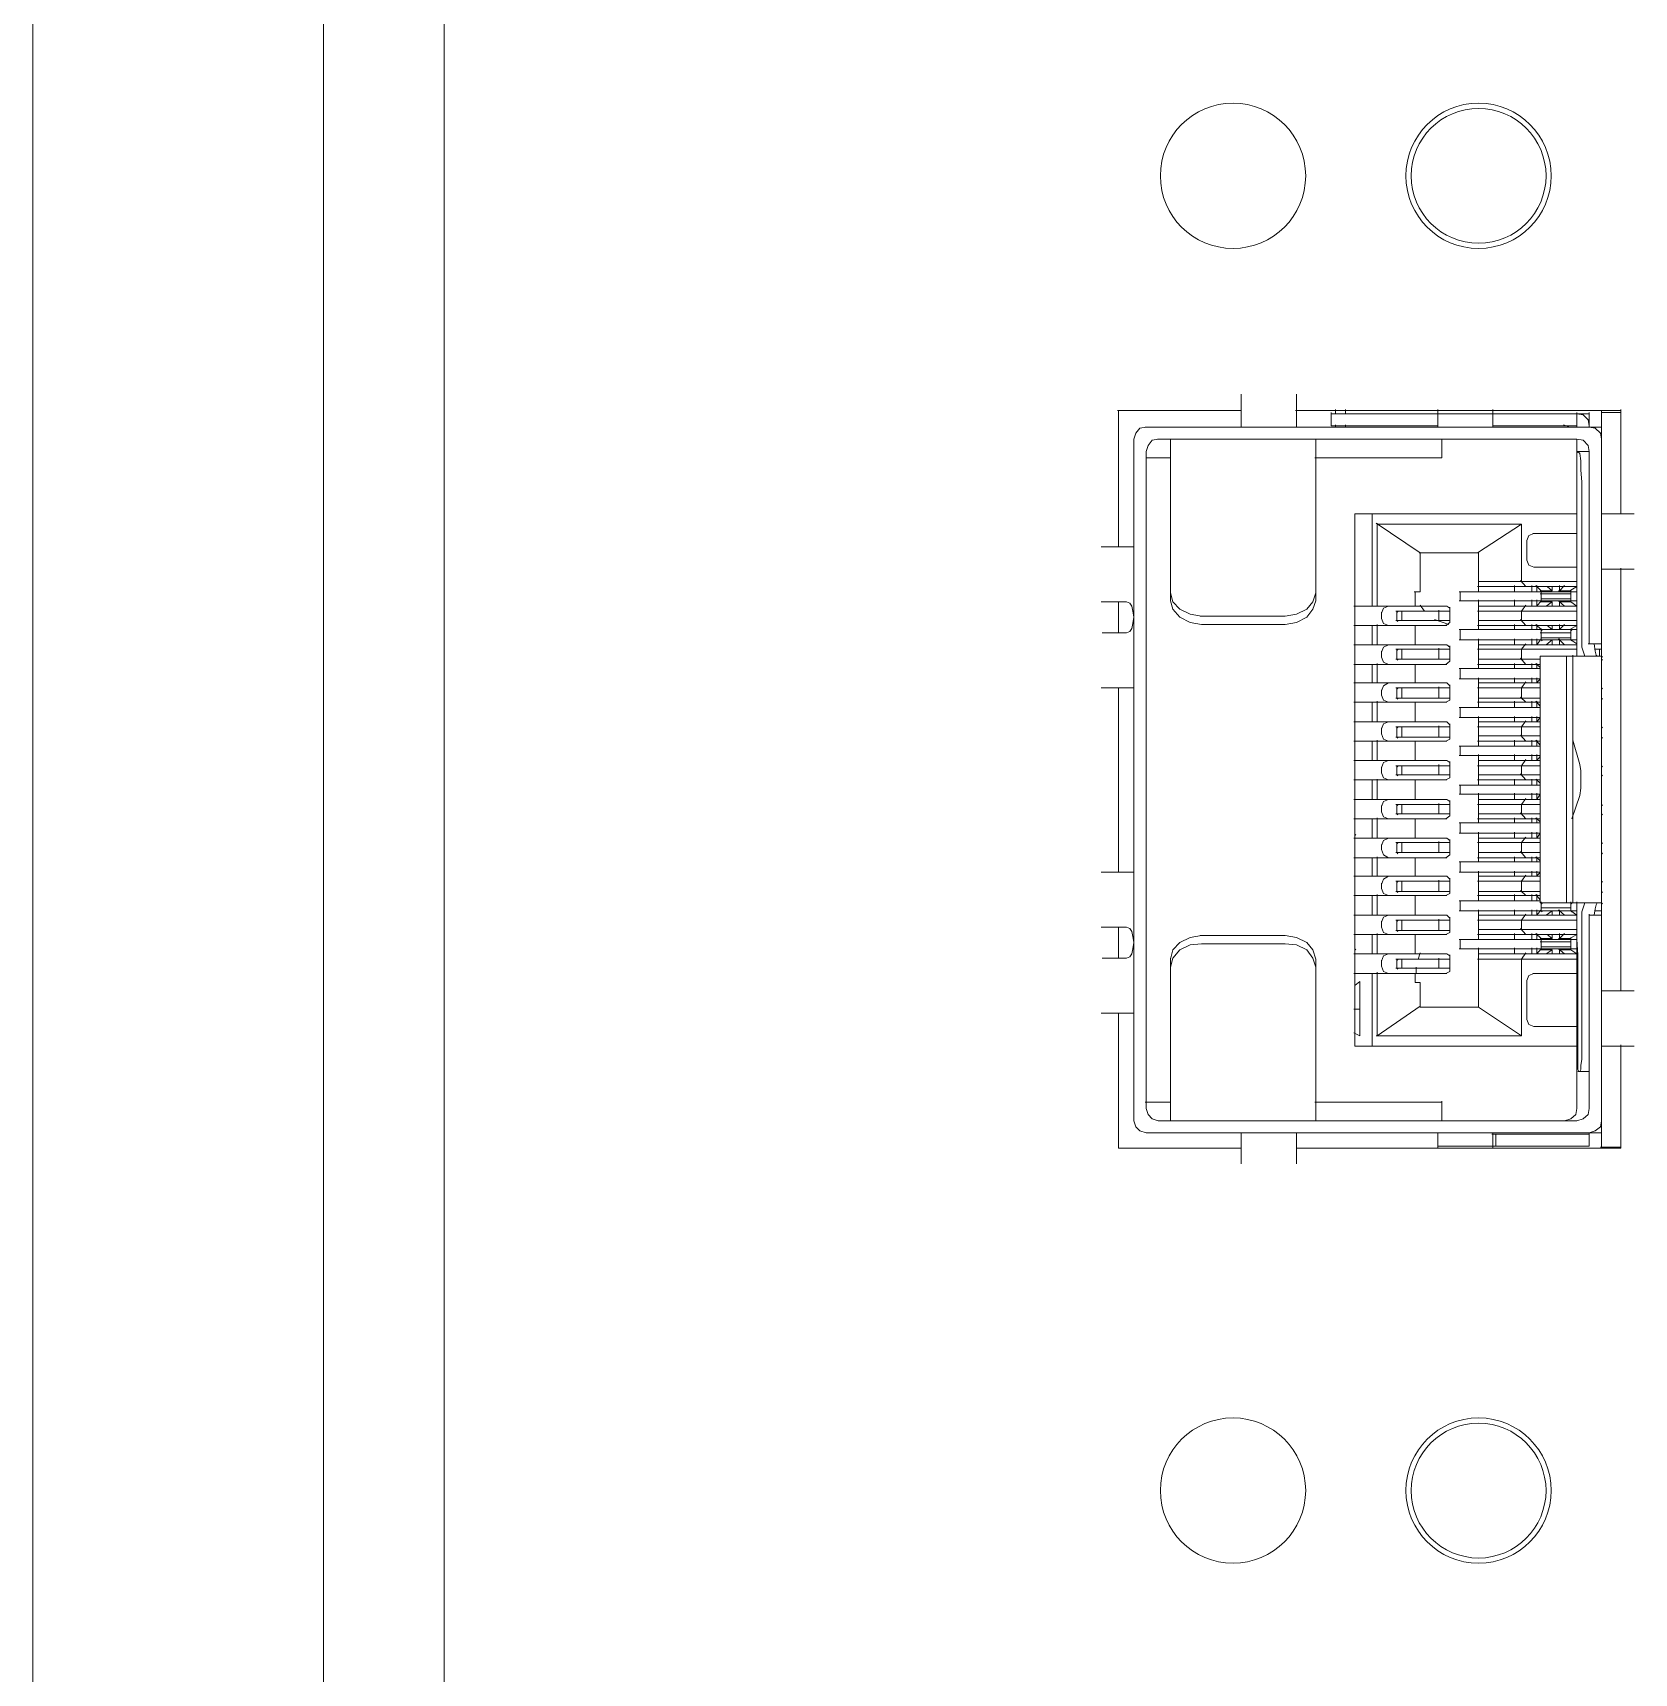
# Model space of a CAD drawing. Header units: millimetres. Extents: x 30557 to 235556, y -116603 to -73383.
# Drawn here: x 91223.1 to 91249.6, y -74268.85 to -74241.7 of the extents above; entities that cross this region are included whole.
import ezdxf

# ---------------------------------------------------------------- set-up
doc = ezdxf.new("R2010")
doc.units = ezdxf.units.MM

# ---------------------------------------------------------------- blocks, each defined once
blk = doc.blocks.new('RS20-0800')
at = {"lineweight": 0}
for points in [[(16011.037, 3262.494), (16011.037, 3392.391)], [(16017.049, 3392.391), (16017.049, 3262.345)], [(16019.546, 3388.412), (16019.546, 3261.775)], [(16036.035, 3318.69), (16036.035, 3319.368)], [(16037.177, 3318.69), (16037.177, 3319.368)], [(16036.035, 3319.029), (16033.474, 3319.029)], [(16033.495, 3319.029), (16033.495, 3316.213)], [(16043.887, 3319.029), (16037.157, 3319.029)], [(16037.898, 3318.712), (16037.898, 3318.987)], [(16037.898, 3318.965), (16040.099, 3318.965)], [(16037.982, 3318.965), (16037.982, 3319.05)], [(16038.194, 3318.965), (16038.194, 3319.05)], [(16038.194, 3319.029), (16038.194, 3318.965)], [(16041.241, 3318.965), (16040.077, 3318.965)], [(16040.099, 3318.965), (16040.099, 3319.05)], [(16040.099, 3318.69), (16040.099, 3318.987)], [(16041.241, 3318.965), (16041.241, 3319.05)], [(16041.241, 3318.69), (16041.241, 3318.987)], [(16041.241, 3318.965), (16042.977, 3318.965)], [(16042.977, 3318.712), (16042.977, 3318.987)], [(16043.232, 3318.712), (16043.21, 3318.839), (16043.105, 3318.944), (16042.977, 3318.965)], [(16042.977, 3318.965), (16043.232, 3318.965)], [(16043.232, 3318.712), (16043.232, 3318.987)], [(16043.486, 3319.029), (16043.486, 3318.987)], [(16043.486, 3318.436), (16043.486, 3319.008)], [(16043.486, 3318.987), (16043.887, 3318.987)], [(16043.887, 3316.891), (16043.887, 3319.05)], [(16034.067, 3318.69), (16033.939, 3318.669), (16033.855, 3318.563), (16033.812, 3318.436)], [(16043.232, 3318.69), (16034.045, 3318.69)], [(16037.898, 3318.712), (16040.099, 3318.712)], [(16037.982, 3318.69), (16037.982, 3318.732)], [(16038.406, 3318.69), (16038.172, 3318.69)], [(16038.194, 3318.69), (16038.194, 3318.732)], [(16038.194, 3318.712), (16038.194, 3318.69)], [(16041.241, 3318.712), (16042.977, 3318.712)], [(16042.829, 3318.69), (16042.703, 3318.732)], [(16042.977, 3318.712), (16042.977, 3318.69)], [(16043.232, 3318.712), (16043.232, 3318.69)], [(16043.486, 3318.436), (16043.464, 3318.563), (16043.358, 3318.669), (16043.232, 3318.69)], [(16043.232, 3318.69), (16043.486, 3318.69)], [(16033.812, 3318.436), (16033.812, 3304.339)], [(16034.067, 3318.182), (16034.108, 3318.309), (16034.193, 3318.415), (16034.32, 3318.436)], [(16042.977, 3318.436), (16034.3, 3318.436)], [(16034.574, 3318.436), (16034.574, 3315.261)], [(16037.58, 3318.436), (16037.58, 3315.261)], [(16040.184, 3318.436), (16040.184, 3318.055)], [(16042.977, 3318.436), (16043.105, 3318.415), (16043.21, 3318.309), (16043.232, 3318.182)], [(16042.977, 3318.436), (16042.977, 3318.182)], [(16043.486, 3315.473), (16043.486, 3318.458)], [(16034.067, 3318.182), (16034.067, 3304.594)], [(16034.067, 3318.055), (16034.574, 3318.055)], [(16040.184, 3318.055), (16037.558, 3318.055)], [(16042.977, 3313.949), (16042.977, 3318.203)], [(16042.977, 3318.182), (16042.998, 3318.161)], [(16042.977, 3318.182), (16042.998, 3318.182)], [(16043.083, 3317.548), (16043.062, 3317.801), (16043.062, 3317.992), (16043.041, 3318.14), (16042.998, 3318.182)], [(16042.998, 3318.182), (16043.232, 3318.182)], [(16043.232, 3318.182), (16043.232, 3315.473)], [(16043.083, 3314.583), (16043.083, 3317.568)], [(16038.384, 3316.891), (16038.744, 3316.891)], [(16038.384, 3316.891), (16038.384, 3314.986)], [(16038.744, 3316.891), (16038.744, 3314.986)], [(16038.744, 3316.891), (16042.977, 3316.891)], [(16039.739, 3316.087), (16038.829, 3316.7)], [(16038.85, 3314.986), (16038.85, 3316.7)], [(16038.85, 3316.679), (16041.834, 3316.679)], [(16041.834, 3316.679), (16040.924, 3316.087)], [(16041.834, 3316.679), (16041.834, 3315.494)], [(16043.486, 3316.891), (16044.163, 3316.891)], [(16033.812, 3316.213), (16033.135, 3316.213)], [(16042.089, 3316.489), (16041.982, 3316.446), (16041.94, 3316.341)], [(16041.94, 3316.341), (16041.94, 3315.939)], [(16042.935, 3316.489), (16042.067, 3316.489)], [(16042.977, 3316.489), (16042.914, 3316.489)], [(16040.946, 3316.087), (16039.718, 3316.087)], [(16039.739, 3316.087), (16039.739, 3315.282)], [(16040.946, 3315.494), (16040.946, 3316.108)], [(16041.94, 3315.939), (16041.982, 3315.832), (16042.089, 3315.79)], [(16042.089, 3315.79), (16042.935, 3315.79)], [(16042.935, 3315.79), (16042.977, 3315.79)], [(16043.486, 3315.748), (16044.163, 3315.748)], [(16043.887, 3307.027), (16043.887, 3315.77)], [(16034.574, 3315.092), (16034.574, 3315.282)], [(16034.574, 3315.261), (16034.617, 3315.071), (16034.765, 3314.922), (16034.976, 3314.817), (16035.21, 3314.775)], [(16036.945, 3314.775), (16037.177, 3314.817), (16037.389, 3314.922), (16037.517, 3315.071), (16037.58, 3315.261)], [(16037.58, 3315.261), (16037.58, 3315.092)], [(16039.739, 3315.282), (16039.612, 3315.282)], [(16039.633, 3315.282), (16039.633, 3314.986)], [(16040.607, 3315.282), (16040.543, 3315.282)], [(16040.565, 3315.282), (16040.565, 3315.092)], [(16040.607, 3315.282), (16042.977, 3315.282)], [(16041.919, 3315.389), (16040.924, 3315.389)], [(16040.946, 3315.389), (16040.946, 3315.515)], [(16040.946, 3315.494), (16041.834, 3315.494)], [(16040.946, 3315.282), (16040.946, 3315.409)], [(16041.686, 3315.282), (16041.686, 3315.409)], [(16041.919, 3315.389), (16041.813, 3315.515)], [(16041.834, 3315.494), (16042.977, 3315.494)], [(16042.977, 3315.389), (16041.898, 3315.389)], [(16042.046, 3315.282), (16042.046, 3315.409)], [(16042.236, 3315.303), (16042.131, 3315.409)], [(16042.152, 3315.282), (16042.152, 3315.409)], [(16042.469, 3315.303), (16042.216, 3315.303)], [(16042.85, 3315.24), (16042.216, 3315.24)], [(16042.236, 3315.24), (16042.236, 3315.303)], [(16042.236, 3315.303), (16042.236, 3315.282)], [(16042.236, 3315.134), (16042.236, 3315.261)], [(16042.363, 3315.389), (16042.469, 3315.303)], [(16042.469, 3315.389), (16042.469, 3315.303)], [(16042.85, 3315.303), (16042.596, 3315.303)], [(16042.617, 3315.303), (16042.723, 3315.409)], [(16042.617, 3315.303), (16042.617, 3315.409)], [(16042.977, 3315.389), (16042.829, 3315.303)], [(16042.85, 3315.282), (16042.85, 3315.325)], [(16042.85, 3315.282), (16042.85, 3315.24)], [(16042.85, 3315.134), (16042.85, 3315.261)], [(16043.232, 3314.203), (16043.232, 3315.494)], [(16043.486, 3315.473), (16043.486, 3314.203)], [(16033.664, 3315.071), (16033.135, 3315.071)], [(16033.495, 3315.071), (16033.495, 3314.435)], [(16033.664, 3315.071), (16033.728, 3315.049), (16033.77, 3314.986), (16033.791, 3314.88), (16033.812, 3314.753)], [(16035.21, 3314.605), (16034.976, 3314.648), (16034.765, 3314.753), (16034.617, 3314.922), (16034.574, 3315.092)], [(16037.58, 3315.092), (16037.517, 3314.922), (16037.389, 3314.753), (16037.177, 3314.648), (16036.945, 3314.605)], [(16038.744, 3314.986), (16038.363, 3314.986)], [(16038.384, 3314.837), (16038.384, 3315.008)], [(16038.384, 3314.732), (16038.384, 3314.86)], [(16038.744, 3314.986), (16038.85, 3314.986)], [(16038.85, 3314.986), (16039.633, 3314.986)], [(16038.935, 3314.837), (16038.977, 3314.944), (16039.082, 3314.986)], [(16038.935, 3314.732), (16038.935, 3314.86)], [(16039.358, 3314.88), (16039.231, 3314.88)], [(16039.252, 3314.88), (16039.252, 3314.69)], [(16039.252, 3314.88), (16039.274, 3314.86)], [(16039.654, 3314.88), (16039.337, 3314.88)], [(16039.358, 3314.88), (16039.358, 3314.69)], [(16040.289, 3314.986), (16039.612, 3314.986)], [(16040.077, 3314.88), (16039.633, 3314.88)], [(16039.823, 3314.88), (16039.739, 3315.008)], [(16040.077, 3314.88), (16040.12, 3314.88)], [(16040.141, 3314.88), (16040.099, 3314.88)], [(16040.12, 3314.69), (16040.12, 3314.902)], [(16040.246, 3314.88), (16040.12, 3314.88)], [(16040.246, 3314.88), (16040.353, 3314.88)], [(16040.289, 3314.986), (16040.353, 3314.944)], [(16040.353, 3314.648), (16040.353, 3314.964)], [(16040.607, 3315.092), (16040.543, 3315.092)], [(16040.607, 3315.092), (16042.004, 3315.092)], [(16041.834, 3314.88), (16040.924, 3314.88)], [(16040.946, 3314.986), (16040.946, 3315.113)], [(16040.946, 3314.88), (16040.946, 3315.008)], [(16040.946, 3314.986), (16042.977, 3314.986)], [(16040.946, 3314.69), (16040.946, 3314.902)], [(16041.686, 3314.986), (16041.686, 3315.113)], [(16042.977, 3314.88), (16041.813, 3314.88)], [(16041.834, 3314.88), (16041.919, 3315.008)], [(16041.834, 3314.88), (16041.834, 3314.69)], [(16042.236, 3315.092), (16041.982, 3315.092)], [(16042.046, 3314.986), (16042.046, 3315.113)], [(16042.152, 3314.986), (16042.152, 3315.113)], [(16042.152, 3314.986), (16042.236, 3315.092)], [(16042.85, 3315.092), (16042.216, 3315.092)], [(16042.236, 3315.092), (16042.236, 3315.155)], [(16042.236, 3315.134), (16042.85, 3315.134)], [(16042.236, 3315.092), (16042.236, 3315.071)], [(16042.236, 3315.071), (16042.469, 3315.071)], [(16042.469, 3315.071), (16042.342, 3314.986)], [(16042.469, 3315.071), (16042.469, 3314.986)], [(16042.723, 3314.986), (16042.596, 3315.092)], [(16042.617, 3314.986), (16042.617, 3315.092)], [(16042.617, 3315.071), (16042.85, 3315.071)], [(16042.935, 3315.092), (16042.829, 3315.092)], [(16042.85, 3315.134), (16042.85, 3315.092)], [(16042.85, 3315.071), (16042.85, 3315.113)], [(16042.85, 3315.071), (16042.977, 3314.986)], [(16042.977, 3315.092), (16042.914, 3315.092)], [(16033.812, 3314.753), (16033.791, 3314.626), (16033.77, 3314.52), (16033.728, 3314.457), (16033.664, 3314.435)], [(16036.945, 3314.775), (16035.188, 3314.775)], [(16035.21, 3314.605), (16036.945, 3314.605)], [(16036.776, 3314.605), (16036.416, 3314.605)], [(16038.744, 3314.583), (16038.363, 3314.583)], [(16038.384, 3314.583), (16038.384, 3314.753)], [(16038.384, 3314.583), (16038.384, 3314.182)], [(16038.744, 3314.583), (16038.744, 3314.182)], [(16038.744, 3314.583), (16038.85, 3314.583)], [(16038.85, 3314.182), (16038.85, 3314.605)], [(16038.85, 3314.583), (16039.633, 3314.583)], [(16039.082, 3314.583), (16038.977, 3314.626), (16038.935, 3314.732)], [(16039.358, 3314.69), (16039.231, 3314.69)], [(16039.252, 3314.69), (16039.274, 3314.668)], [(16039.654, 3314.69), (16039.337, 3314.69)], [(16040.289, 3314.583), (16039.612, 3314.583)], [(16040.077, 3314.69), (16039.633, 3314.69)], [(16039.633, 3314.583), (16039.633, 3314.182)], [(16040.332, 3314.605), (16040.036, 3314.711)], [(16040.077, 3314.69), (16040.12, 3314.69)], [(16040.141, 3314.69), (16040.099, 3314.69)], [(16040.246, 3314.69), (16040.12, 3314.69)], [(16040.353, 3314.69), (16040.226, 3314.69)], [(16040.353, 3314.648), (16040.268, 3314.583)], [(16041.919, 3314.583), (16040.924, 3314.583)], [(16040.946, 3314.583), (16040.946, 3314.711)], [(16040.946, 3314.69), (16041.834, 3314.69)], [(16040.946, 3314.499), (16040.946, 3314.605)], [(16041.686, 3314.499), (16041.686, 3314.605)], [(16041.919, 3314.583), (16041.813, 3314.711)], [(16041.834, 3314.69), (16042.977, 3314.69)], [(16042.977, 3314.583), (16041.898, 3314.583)], [(16042.046, 3314.499), (16042.046, 3314.605)], [(16042.236, 3314.499), (16042.131, 3314.605)], [(16042.152, 3314.499), (16042.152, 3314.605)], [(16042.236, 3314.435), (16042.236, 3314.52)], [(16042.363, 3314.583), (16042.469, 3314.499)], [(16042.469, 3314.583), (16042.469, 3314.499)], [(16042.617, 3314.499), (16042.723, 3314.605)], [(16042.617, 3314.499), (16042.617, 3314.605)], [(16042.977, 3314.583), (16042.829, 3314.499)], [(16043.146, 3313.949), (16043.126, 3313.991), (16043.083, 3314.139), (16043.083, 3314.583)], [(16033.156, 3314.435), (16033.664, 3314.435)], [(16038.744, 3314.182), (16038.363, 3314.182)], [(16038.384, 3314.034), (16038.384, 3314.203)], [(16038.744, 3314.182), (16038.85, 3314.182)], [(16038.85, 3314.182), (16039.633, 3314.182)], [(16038.935, 3314.034), (16038.977, 3314.139), (16039.082, 3314.182)], [(16040.289, 3314.182), (16039.612, 3314.182)], [(16040.289, 3314.182), (16040.353, 3314.139)], [(16040.607, 3314.499), (16040.543, 3314.499)], [(16040.607, 3314.288), (16040.543, 3314.288)], [(16040.565, 3314.499), (16040.565, 3314.288)], [(16040.607, 3314.499), (16042.977, 3314.499)], [(16040.607, 3314.288), (16042.004, 3314.288)], [(16040.946, 3314.182), (16040.946, 3314.308)], [(16040.946, 3314.097), (16040.946, 3314.203)], [(16040.946, 3314.182), (16042.977, 3314.182)], [(16041.686, 3314.182), (16041.686, 3314.308)], [(16041.834, 3314.097), (16041.919, 3314.203)], [(16042.236, 3314.288), (16041.982, 3314.288)], [(16042.046, 3314.182), (16042.046, 3314.308)], [(16042.152, 3314.182), (16042.236, 3314.308)], [(16042.152, 3314.182), (16042.152, 3314.308)], [(16042.469, 3314.499), (16042.216, 3314.499)], [(16042.85, 3314.435), (16042.216, 3314.435)], [(16042.85, 3314.288), (16042.216, 3314.288)], [(16042.236, 3314.499), (16042.258, 3314.479)], [(16042.236, 3314.33), (16042.236, 3314.457)], [(16042.236, 3314.288), (16042.236, 3314.351)], [(16042.236, 3314.33), (16042.85, 3314.33)], [(16042.236, 3314.288), (16042.469, 3314.288)], [(16042.236, 3314.288), (16042.258, 3314.267)], [(16042.469, 3314.288), (16042.342, 3314.182)], [(16042.469, 3314.288), (16042.469, 3314.182)], [(16042.85, 3314.499), (16042.596, 3314.499)], [(16042.723, 3314.182), (16042.596, 3314.308)], [(16042.617, 3314.182), (16042.617, 3314.308)], [(16042.617, 3314.288), (16042.85, 3314.288)], [(16042.935, 3314.288), (16042.829, 3314.288)], [(16042.85, 3314.499), (16042.85, 3314.435)], [(16042.85, 3314.499), (16042.872, 3314.479)], [(16042.85, 3314.33), (16042.85, 3314.457)], [(16042.85, 3314.33), (16042.85, 3314.288)], [(16042.85, 3314.288), (16042.977, 3314.203)], [(16042.85, 3314.288), (16042.872, 3314.267)], [(16042.977, 3314.288), (16042.914, 3314.288)], [(16043.486, 3314.203), (16043.21, 3314.203)], [(16043.337, 3314.203), (16043.358, 3314.054), (16043.379, 3313.97), (16043.401, 3313.949)], [(16043.486, 3314.203), (16043.486, 3308.594)], [(16038.384, 3313.927), (16038.384, 3314.054)], [(16038.384, 3313.779), (16038.384, 3313.949)], [(16038.935, 3313.927), (16038.935, 3314.054)], [(16039.082, 3313.779), (16038.977, 3313.822), (16038.935, 3313.927)], [(16039.358, 3314.097), (16039.231, 3314.097)], [(16039.358, 3313.885), (16039.231, 3313.885)], [(16039.252, 3314.097), (16039.252, 3313.885)], [(16039.252, 3314.097), (16039.274, 3314.076)], [(16039.252, 3313.885), (16039.274, 3313.865)], [(16039.654, 3314.097), (16039.337, 3314.097)], [(16039.654, 3313.885), (16039.337, 3313.885)], [(16039.358, 3314.097), (16039.358, 3313.885)], [(16040.077, 3314.097), (16039.633, 3314.097)], [(16040.077, 3313.885), (16039.633, 3313.885)], [(16040.077, 3314.097), (16040.12, 3314.097)], [(16040.077, 3313.885), (16040.12, 3313.885)], [(16040.141, 3314.097), (16040.099, 3314.097)], [(16040.141, 3313.885), (16040.099, 3313.885)], [(16040.12, 3313.885), (16040.12, 3314.118)], [(16040.246, 3314.097), (16040.12, 3314.097)], [(16040.246, 3313.885), (16040.12, 3313.885)], [(16040.353, 3313.885), (16040.226, 3313.885)], [(16040.246, 3314.097), (16040.353, 3314.097)], [(16040.353, 3313.843), (16040.268, 3313.779)], [(16040.353, 3313.843), (16040.353, 3314.161)], [(16041.834, 3314.097), (16040.924, 3314.097)], [(16040.946, 3313.885), (16040.946, 3314.118)], [(16040.946, 3313.779), (16040.946, 3313.906)], [(16040.946, 3313.885), (16041.834, 3313.885)], [(16042.977, 3314.097), (16041.813, 3314.097)], [(16041.919, 3313.779), (16041.813, 3313.906)], [(16041.834, 3314.097), (16041.834, 3313.885)], [(16041.834, 3313.885), (16042.216, 3313.885)], [(16042.216, 3313.949), (16042.216, 3308.848)], [(16042.216, 3313.949), (16042.765, 3313.949)], [(16042.892, 3313.949), (16042.745, 3313.949)], [(16042.765, 3313.949), (16042.765, 3308.848)], [(16043.486, 3313.949), (16042.872, 3313.949)], [(16042.892, 3308.848), (16042.892, 3313.97)], [(16043.358, 3314.097), (16043.464, 3314.097)], [(16043.443, 3314.097), (16043.443, 3313.949)], [(16043.486, 3314.097), (16043.443, 3314.097)], [(16043.486, 3308.848), (16043.486, 3313.97)], [(16043.486, 3313.949), (16043.506, 3313.927)], [(16043.486, 3313.885), (16043.506, 3313.865)], [(16038.744, 3313.779), (16038.363, 3313.779)], [(16038.384, 3313.779), (16038.384, 3313.398)], [(16038.744, 3313.779), (16038.744, 3313.398)], [(16038.744, 3313.779), (16038.85, 3313.779)], [(16038.85, 3313.398), (16038.85, 3313.801)], [(16038.85, 3313.779), (16039.633, 3313.779)], [(16040.289, 3313.779), (16039.612, 3313.779)], [(16039.633, 3313.779), (16039.633, 3313.398)], [(16040.607, 3313.695), (16040.543, 3313.695)], [(16040.565, 3313.695), (16040.565, 3313.484)], [(16040.607, 3313.695), (16042.216, 3313.695)], [(16041.919, 3313.779), (16040.924, 3313.779)], [(16040.946, 3313.695), (16040.946, 3313.801)], [(16040.946, 3313.398), (16040.946, 3313.504)], [(16041.686, 3313.695), (16041.686, 3313.801)], [(16041.686, 3313.398), (16041.686, 3313.504)], [(16042.216, 3313.779), (16041.898, 3313.779)], [(16042.046, 3313.695), (16042.046, 3313.801)], [(16042.046, 3313.398), (16042.046, 3313.504)], [(16042.216, 3313.716), (16042.131, 3313.801)], [(16042.152, 3313.695), (16042.152, 3313.801)], [(16042.152, 3313.398), (16042.152, 3313.504)], [(16033.812, 3313.293), (16033.135, 3313.293)], [(16033.495, 3313.293), (16033.495, 3309.483)], [(16038.744, 3313.398), (16038.363, 3313.398)], [(16038.384, 3313.229), (16038.384, 3313.42)], [(16038.384, 3313.144), (16038.384, 3313.251)], [(16038.384, 3312.996), (16038.384, 3313.166)], [(16038.744, 3313.398), (16038.85, 3313.398)], [(16038.85, 3313.398), (16039.633, 3313.398)], [(16038.935, 3313.229), (16038.977, 3313.335), (16039.082, 3313.398)], [(16038.935, 3313.144), (16038.935, 3313.251)], [(16039.358, 3313.293), (16039.231, 3313.293)], [(16039.252, 3313.293), (16039.252, 3313.081)], [(16039.252, 3313.293), (16039.274, 3313.272)], [(16039.654, 3313.293), (16039.337, 3313.293)], [(16039.358, 3313.293), (16039.358, 3313.081)], [(16040.289, 3313.398), (16039.612, 3313.398)], [(16040.077, 3313.293), (16039.633, 3313.293)], [(16040.077, 3313.293), (16040.12, 3313.293)], [(16040.141, 3313.293), (16040.099, 3313.293)], [(16040.12, 3313.081), (16040.12, 3313.314)], [(16040.246, 3313.293), (16040.12, 3313.293)], [(16040.246, 3313.293), (16040.353, 3313.293)], [(16040.289, 3313.398), (16040.353, 3313.335)], [(16040.353, 3313.039), (16040.353, 3313.356)], [(16040.607, 3313.484), (16040.543, 3313.484)], [(16040.607, 3313.484), (16042.004, 3313.484)], [(16041.834, 3313.293), (16040.924, 3313.293)], [(16040.946, 3313.293), (16040.946, 3313.42)], [(16040.946, 3313.398), (16042.216, 3313.398)], [(16040.946, 3313.081), (16040.946, 3313.314)], [(16042.216, 3313.293), (16041.813, 3313.293)], [(16041.834, 3313.293), (16041.919, 3313.42)], [(16041.834, 3313.293), (16041.834, 3313.081)], [(16042.216, 3313.484), (16041.982, 3313.484)], [(16042.152, 3313.398), (16042.216, 3313.484)], [(16043.486, 3313.293), (16043.506, 3313.272)], [(16038.744, 3312.996), (16038.363, 3312.996)], [(16038.384, 3312.996), (16038.384, 3312.594)], [(16038.744, 3312.996), (16038.744, 3312.594)], [(16038.744, 3312.996), (16038.85, 3312.996)], [(16038.85, 3312.594), (16038.85, 3313.018)], [(16038.85, 3312.996), (16039.633, 3312.996)], [(16039.082, 3312.996), (16038.977, 3313.039), (16038.935, 3313.144)], [(16039.358, 3313.081), (16039.231, 3313.081)], [(16039.252, 3313.081), (16039.274, 3313.06)], [(16039.654, 3313.081), (16039.337, 3313.081)], [(16040.289, 3312.996), (16039.612, 3312.996)], [(16040.077, 3313.081), (16039.633, 3313.081)], [(16039.633, 3312.996), (16039.633, 3312.594)], [(16040.077, 3313.081), (16040.12, 3313.081)], [(16040.141, 3313.081), (16040.099, 3313.081)], [(16040.246, 3313.081), (16040.12, 3313.081)], [(16040.353, 3313.081), (16040.226, 3313.081)], [(16040.353, 3313.039), (16040.268, 3312.996)], [(16040.607, 3312.891), (16040.543, 3312.891)], [(16040.565, 3312.891), (16040.565, 3312.679)], [(16040.607, 3312.891), (16042.216, 3312.891)], [(16041.919, 3312.996), (16040.924, 3312.996)], [(16040.946, 3312.996), (16040.946, 3313.103)], [(16040.946, 3313.081), (16041.834, 3313.081)], [(16040.946, 3312.891), (16040.946, 3313.018)], [(16041.686, 3312.891), (16041.686, 3313.018)], [(16041.919, 3312.996), (16041.813, 3313.103)], [(16041.834, 3313.081), (16042.216, 3313.081)], [(16042.216, 3312.996), (16041.898, 3312.996)], [(16042.046, 3312.891), (16042.046, 3313.018)], [(16042.216, 3312.912), (16042.131, 3313.018)], [(16042.152, 3312.891), (16042.152, 3313.018)], [(16043.486, 3313.081), (16043.506, 3313.06)], [(16038.744, 3312.594), (16038.363, 3312.594)], [(16038.384, 3312.446), (16038.384, 3312.615)], [(16038.744, 3312.594), (16038.85, 3312.594)], [(16038.85, 3312.594), (16039.633, 3312.594)], [(16038.935, 3312.446), (16038.977, 3312.552), (16039.082, 3312.594)], [(16039.358, 3312.489), (16039.231, 3312.489)], [(16039.252, 3312.489), (16039.252, 3312.277)], [(16039.252, 3312.489), (16039.274, 3312.467)], [(16039.654, 3312.489), (16039.337, 3312.489)], [(16039.358, 3312.489), (16039.358, 3312.277)], [(16040.289, 3312.594), (16039.612, 3312.594)], [(16040.077, 3312.489), (16039.633, 3312.489)], [(16040.077, 3312.489), (16040.12, 3312.489)], [(16040.141, 3312.489), (16040.099, 3312.489)], [(16040.12, 3312.277), (16040.12, 3312.509)], [(16040.246, 3312.489), (16040.12, 3312.489)], [(16040.246, 3312.489), (16040.353, 3312.489)], [(16040.289, 3312.594), (16040.353, 3312.531)], [(16040.353, 3312.234), (16040.353, 3312.552)], [(16040.607, 3312.679), (16040.543, 3312.679)], [(16040.607, 3312.679), (16042.004, 3312.679)], [(16041.834, 3312.489), (16040.924, 3312.489)], [(16040.946, 3312.594), (16040.946, 3312.7)], [(16040.946, 3312.489), (16040.946, 3312.615)], [(16040.946, 3312.594), (16042.216, 3312.594)], [(16040.946, 3312.298), (16040.946, 3312.509)], [(16041.686, 3312.594), (16041.686, 3312.7)], [(16042.216, 3312.489), (16041.813, 3312.489)], [(16041.834, 3312.489), (16041.919, 3312.615)], [(16041.834, 3312.489), (16041.834, 3312.298)], [(16042.216, 3312.679), (16041.982, 3312.679)], [(16042.046, 3312.594), (16042.046, 3312.7)], [(16042.152, 3312.594), (16042.152, 3312.7)], [(16042.152, 3312.594), (16042.216, 3312.679)], [(16043.486, 3312.489), (16043.506, 3312.467)], [(16038.744, 3312.192), (16038.363, 3312.192)], [(16038.384, 3312.34), (16038.384, 3312.467)], [(16038.384, 3312.192), (16038.384, 3312.362)], [(16038.384, 3312.192), (16038.384, 3311.789)], [(16038.744, 3312.192), (16038.744, 3311.789)], [(16038.744, 3312.192), (16038.85, 3312.192)], [(16038.85, 3311.789), (16038.85, 3312.213)], [(16038.85, 3312.192), (16039.633, 3312.192)], [(16038.935, 3312.34), (16038.935, 3312.467)], [(16039.082, 3312.192), (16038.977, 3312.234), (16038.935, 3312.34)], [(16039.358, 3312.277), (16039.231, 3312.277)], [(16039.252, 3312.277), (16039.274, 3312.256)], [(16039.654, 3312.277), (16039.337, 3312.277)], [(16040.289, 3312.192), (16039.612, 3312.192)], [(16040.077, 3312.277), (16039.633, 3312.277)], [(16039.633, 3312.192), (16039.633, 3311.789)], [(16040.077, 3312.277), (16040.12, 3312.277)], [(16040.141, 3312.277), (16040.099, 3312.277)], [(16040.246, 3312.277), (16040.12, 3312.277)], [(16040.353, 3312.277), (16040.226, 3312.277)], [(16040.353, 3312.234), (16040.268, 3312.192)], [(16041.919, 3312.192), (16040.924, 3312.192)], [(16040.946, 3312.192), (16040.946, 3312.318)], [(16040.946, 3312.298), (16041.834, 3312.298)], [(16040.946, 3312.086), (16040.946, 3312.213)], [(16041.686, 3312.086), (16041.686, 3312.213)], [(16041.919, 3312.192), (16041.813, 3312.318)], [(16041.834, 3312.298), (16042.216, 3312.298)], [(16042.216, 3312.192), (16041.898, 3312.192)], [(16042.046, 3312.086), (16042.046, 3312.213)], [(16042.216, 3312.108), (16042.131, 3312.213)], [(16042.152, 3312.086), (16042.152, 3312.213)], [(16042.892, 3312.213), (16043.041, 3311.705)], [(16043.486, 3312.277), (16043.506, 3312.256)], [(16038.384, 3311.642), (16038.384, 3311.811)], [(16040.607, 3312.086), (16040.543, 3312.086)], [(16040.607, 3311.896), (16040.543, 3311.896)], [(16040.565, 3312.086), (16040.565, 3311.896)], [(16040.607, 3312.086), (16042.216, 3312.086)], [(16040.607, 3311.896), (16042.004, 3311.896)], [(16040.946, 3311.789), (16040.946, 3311.917)], [(16040.946, 3311.684), (16040.946, 3311.811)], [(16041.686, 3311.789), (16041.686, 3311.917)], [(16041.834, 3311.684), (16041.919, 3311.811)], [(16042.216, 3311.896), (16041.982, 3311.896)], [(16042.046, 3311.789), (16042.046, 3311.917)], [(16042.152, 3311.789), (16042.152, 3311.917)], [(16042.152, 3311.789), (16042.216, 3311.875)], [(16038.744, 3311.789), (16038.363, 3311.789)], [(16038.384, 3311.536), (16038.384, 3311.663)], [(16038.384, 3311.388), (16038.384, 3311.557)], [(16038.744, 3311.789), (16038.85, 3311.789)], [(16038.85, 3311.789), (16039.633, 3311.789)], [(16038.935, 3311.642), (16038.977, 3311.748), (16039.082, 3311.789)], [(16038.935, 3311.536), (16038.935, 3311.663)], [(16039.082, 3311.388), (16038.977, 3311.43), (16038.935, 3311.536)], [(16039.358, 3311.684), (16039.231, 3311.684)], [(16039.358, 3311.494), (16039.231, 3311.494)], [(16039.252, 3311.684), (16039.252, 3311.494)], [(16039.252, 3311.684), (16039.274, 3311.663)], [(16039.252, 3311.494), (16039.274, 3311.472)], [(16039.654, 3311.684), (16039.337, 3311.684)], [(16039.654, 3311.494), (16039.337, 3311.494)], [(16039.358, 3311.684), (16039.358, 3311.494)], [(16040.289, 3311.789), (16039.612, 3311.789)], [(16040.077, 3311.684), (16039.633, 3311.684)], [(16040.077, 3311.494), (16039.633, 3311.494)], [(16040.077, 3311.684), (16040.12, 3311.684)], [(16040.077, 3311.494), (16040.12, 3311.494)], [(16040.141, 3311.684), (16040.099, 3311.684)], [(16040.141, 3311.494), (16040.099, 3311.494)], [(16040.12, 3311.494), (16040.12, 3311.705)], [(16040.246, 3311.684), (16040.12, 3311.684)], [(16040.246, 3311.494), (16040.12, 3311.494)], [(16040.353, 3311.494), (16040.226, 3311.494)], [(16040.246, 3311.684), (16040.353, 3311.684)], [(16040.289, 3311.789), (16040.353, 3311.748)], [(16040.353, 3311.43), (16040.353, 3311.768)], [(16041.834, 3311.684), (16040.924, 3311.684)], [(16040.946, 3311.789), (16042.216, 3311.789)], [(16040.946, 3311.494), (16040.946, 3311.705)], [(16040.946, 3311.388), (16040.946, 3311.515)], [(16040.946, 3311.494), (16041.834, 3311.494)], [(16042.216, 3311.684), (16041.813, 3311.684)], [(16041.919, 3311.388), (16041.813, 3311.515)], [(16041.834, 3311.684), (16041.834, 3311.494)], [(16041.834, 3311.494), (16042.216, 3311.494)], [(16043.041, 3311.705), (16043.062, 3311.579), (16043.062, 3311.218), (16043.041, 3311.07)], [(16043.486, 3311.684), (16043.506, 3311.663)], [(16043.486, 3311.494), (16043.506, 3311.472)], [(16038.744, 3311.388), (16038.363, 3311.388)], [(16038.384, 3311.388), (16038.384, 3310.986)], [(16038.744, 3311.388), (16038.744, 3310.986)], [(16038.744, 3311.388), (16038.85, 3311.388)], [(16038.85, 3310.986), (16038.85, 3311.408)], [(16038.85, 3311.388), (16039.633, 3311.388)], [(16040.289, 3311.388), (16039.612, 3311.388)], [(16039.633, 3311.388), (16039.633, 3310.986)], [(16040.353, 3311.43), (16040.268, 3311.388)], [(16040.607, 3311.282), (16040.543, 3311.282)], [(16040.565, 3311.282), (16040.565, 3311.092)], [(16040.607, 3311.282), (16042.216, 3311.282)], [(16041.919, 3311.388), (16040.924, 3311.388)], [(16040.946, 3311.282), (16040.946, 3311.408)], [(16041.686, 3311.282), (16041.686, 3311.408)], [(16042.216, 3311.388), (16041.898, 3311.388)], [(16042.046, 3311.282), (16042.046, 3311.408)], [(16042.216, 3311.324), (16042.131, 3311.408)], [(16042.152, 3311.282), (16042.152, 3311.408)], [(16038.744, 3310.986), (16038.363, 3310.986)], [(16038.384, 3310.838), (16038.384, 3311.007)], [(16038.384, 3310.731), (16038.384, 3310.858)], [(16038.744, 3310.986), (16038.85, 3310.986)], [(16038.85, 3310.986), (16039.633, 3310.986)], [(16038.935, 3310.838), (16038.977, 3310.943), (16039.082, 3310.986)], [(16038.935, 3310.731), (16038.935, 3310.858)], [(16039.358, 3310.88), (16039.231, 3310.88)], [(16039.252, 3310.88), (16039.252, 3310.689)], [(16039.252, 3310.88), (16039.274, 3310.858)], [(16039.654, 3310.88), (16039.337, 3310.88)], [(16039.358, 3310.88), (16039.358, 3310.689)], [(16040.289, 3310.986), (16039.612, 3310.986)], [(16040.077, 3310.88), (16039.633, 3310.88)], [(16040.077, 3310.88), (16040.12, 3310.88)], [(16040.141, 3310.88), (16040.099, 3310.88)], [(16040.12, 3310.689), (16040.12, 3310.901)], [(16040.246, 3310.88), (16040.12, 3310.88)], [(16040.246, 3310.88), (16040.353, 3310.88)], [(16040.289, 3310.986), (16040.353, 3310.943)], [(16040.353, 3310.647), (16040.353, 3310.965)], [(16040.607, 3311.092), (16040.543, 3311.092)], [(16040.607, 3311.092), (16042.004, 3311.092)], [(16041.834, 3310.88), (16040.924, 3310.88)], [(16040.946, 3310.986), (16040.946, 3311.113)], [(16040.946, 3310.88), (16040.946, 3311.007)], [(16040.946, 3310.986), (16042.216, 3310.986)], [(16040.946, 3310.689), (16040.946, 3310.901)], [(16041.686, 3310.986), (16041.686, 3311.113)], [(16042.216, 3310.88), (16041.813, 3310.88)], [(16041.834, 3310.88), (16041.919, 3311.007)], [(16041.834, 3310.88), (16041.834, 3310.689)], [(16042.216, 3311.092), (16041.982, 3311.092)], [(16042.046, 3310.986), (16042.046, 3311.113)], [(16042.152, 3310.986), (16042.152, 3311.113)], [(16042.152, 3310.986), (16042.216, 3311.092)], [(16043.041, 3311.07), (16042.872, 3310.584)], [(16043.486, 3310.88), (16043.506, 3310.858)], [(16038.744, 3310.584), (16038.363, 3310.584)], [(16038.384, 3310.584), (16038.384, 3310.753)], [(16038.384, 3310.584), (16038.384, 3310.181)], [(16038.744, 3310.584), (16038.744, 3310.181)], [(16038.744, 3310.584), (16038.85, 3310.584)], [(16038.85, 3310.181), (16038.85, 3310.604)], [(16038.85, 3310.584), (16039.633, 3310.584)], [(16039.082, 3310.584), (16038.977, 3310.626), (16038.935, 3310.731)], [(16039.358, 3310.689), (16039.231, 3310.689)], [(16039.252, 3310.689), (16039.274, 3310.669)], [(16039.654, 3310.689), (16039.337, 3310.689)], [(16040.289, 3310.584), (16039.612, 3310.584)], [(16040.077, 3310.689), (16039.633, 3310.689)], [(16039.633, 3310.584), (16039.633, 3310.181)], [(16040.077, 3310.689), (16040.12, 3310.689)], [(16040.141, 3310.689), (16040.099, 3310.689)], [(16040.246, 3310.689), (16040.12, 3310.689)], [(16040.353, 3310.689), (16040.226, 3310.689)], [(16040.353, 3310.647), (16040.268, 3310.584)], [(16040.607, 3310.499), (16040.543, 3310.499)], [(16040.565, 3310.499), (16040.565, 3310.287)], [(16040.607, 3310.499), (16042.216, 3310.499)], [(16041.919, 3310.584), (16040.924, 3310.584)], [(16040.946, 3310.584), (16040.946, 3310.71)], [(16040.946, 3310.689), (16041.834, 3310.689)], [(16040.946, 3310.499), (16040.946, 3310.604)], [(16041.686, 3310.499), (16041.686, 3310.604)], [(16041.919, 3310.584), (16041.813, 3310.71)], [(16041.834, 3310.689), (16042.216, 3310.689)], [(16042.216, 3310.584), (16041.898, 3310.584)], [(16042.046, 3310.499), (16042.046, 3310.604)], [(16042.216, 3310.52), (16042.131, 3310.604)], [(16042.152, 3310.499), (16042.152, 3310.604)], [(16043.486, 3310.689), (16043.506, 3310.669)], [(16038.744, 3310.181), (16038.363, 3310.181)], [(16038.384, 3310.266), (16038.384, 3307.895)], [(16038.384, 3310.266), (16038.406, 3310.245)], [(16038.384, 3310.033), (16038.384, 3310.202)], [(16038.744, 3310.181), (16038.85, 3310.181)], [(16038.85, 3310.181), (16039.633, 3310.181)], [(16038.935, 3310.033), (16038.977, 3310.139), (16039.082, 3310.181)], [(16040.289, 3310.181), (16039.612, 3310.181)], [(16040.12, 3309.886), (16040.12, 3310.118)], [(16040.289, 3310.181), (16040.353, 3310.139)], [(16040.353, 3309.843), (16040.353, 3310.159)], [(16040.607, 3310.287), (16040.543, 3310.287)], [(16040.607, 3310.287), (16042.004, 3310.287)], [(16040.946, 3310.181), (16040.946, 3310.309)], [(16040.946, 3310.097), (16040.946, 3310.202)], [(16040.946, 3310.181), (16042.216, 3310.181)], [(16040.946, 3309.886), (16040.946, 3310.118)], [(16041.686, 3310.181), (16041.686, 3310.309)], [(16041.834, 3310.097), (16041.919, 3310.202)], [(16042.216, 3310.287), (16041.982, 3310.287)], [(16042.046, 3310.181), (16042.046, 3310.309)], [(16042.152, 3310.181), (16042.152, 3310.309)], [(16042.152, 3310.181), (16042.216, 3310.287)], [(16038.744, 3309.779), (16038.363, 3309.779)], [(16038.384, 3309.948), (16038.384, 3310.055)], [(16038.384, 3309.779), (16038.384, 3309.97)], [(16038.384, 3309.779), (16038.384, 3309.398)], [(16038.744, 3309.779), (16038.744, 3309.398)], [(16038.744, 3309.779), (16038.85, 3309.779)], [(16038.85, 3309.398), (16038.85, 3309.8)], [(16038.85, 3309.779), (16039.633, 3309.779)], [(16038.935, 3309.948), (16038.935, 3310.055)], [(16039.082, 3309.779), (16038.977, 3309.843), (16038.935, 3309.948)], [(16039.358, 3310.097), (16039.231, 3310.097)], [(16039.358, 3309.886), (16039.231, 3309.886)], [(16039.252, 3310.097), (16039.252, 3309.886)], [(16039.252, 3310.097), (16039.274, 3310.075)], [(16039.252, 3309.886), (16039.274, 3309.863)], [(16039.654, 3310.097), (16039.337, 3310.097)], [(16039.654, 3309.886), (16039.337, 3309.886)], [(16039.358, 3310.097), (16039.358, 3309.886)], [(16040.289, 3309.779), (16039.612, 3309.779)], [(16040.077, 3310.097), (16039.633, 3310.097)], [(16040.077, 3309.886), (16039.633, 3309.886)], [(16039.633, 3309.779), (16039.633, 3309.398)], [(16040.077, 3310.097), (16040.12, 3310.097)], [(16040.077, 3309.886), (16040.12, 3309.886)], [(16040.141, 3310.097), (16040.099, 3310.097)], [(16040.141, 3309.886), (16040.099, 3309.886)], [(16040.246, 3310.097), (16040.12, 3310.097)], [(16040.246, 3309.886), (16040.12, 3309.886)], [(16040.353, 3309.886), (16040.226, 3309.886)], [(16040.246, 3310.097), (16040.353, 3310.097)], [(16040.353, 3309.843), (16040.268, 3309.779)], [(16041.834, 3310.097), (16040.924, 3310.097)], [(16041.919, 3309.779), (16040.924, 3309.779)], [(16040.946, 3309.779), (16040.946, 3309.906)], [(16040.946, 3309.886), (16041.834, 3309.886)], [(16040.946, 3309.694), (16040.946, 3309.8)], [(16041.686, 3309.694), (16041.686, 3309.8)], [(16042.216, 3310.097), (16041.813, 3310.097)], [(16041.919, 3309.779), (16041.813, 3309.906)], [(16041.834, 3310.097), (16041.834, 3309.886)], [(16041.834, 3309.886), (16042.216, 3309.886)], [(16042.216, 3309.779), (16041.898, 3309.779)], [(16042.046, 3309.694), (16042.046, 3309.8)], [(16042.216, 3309.716), (16042.131, 3309.8)], [(16042.152, 3309.694), (16042.152, 3309.8)], [(16043.486, 3310.097), (16043.506, 3310.075)], [(16043.486, 3309.886), (16043.506, 3309.863)], [(16033.812, 3309.483), (16033.135, 3309.483)], [(16040.607, 3309.694), (16040.543, 3309.694)], [(16040.607, 3309.483), (16040.543, 3309.483)], [(16040.565, 3309.694), (16040.565, 3309.483)], [(16040.607, 3309.694), (16042.216, 3309.694)], [(16040.607, 3309.483), (16042.004, 3309.483)], [(16040.946, 3309.398), (16040.946, 3309.505)], [(16041.686, 3309.398), (16041.686, 3309.505)], [(16042.216, 3309.483), (16041.982, 3309.483)], [(16042.046, 3309.398), (16042.046, 3309.505)], [(16042.152, 3309.398), (16042.152, 3309.505)], [(16042.152, 3309.398), (16042.216, 3309.483)], [(16038.744, 3309.398), (16038.363, 3309.398)], [(16038.384, 3309.229), (16038.384, 3309.419)], [(16038.384, 3309.144), (16038.384, 3309.25)], [(16038.384, 3308.996), (16038.384, 3309.165)], [(16038.744, 3309.398), (16038.85, 3309.398)], [(16038.85, 3309.398), (16039.633, 3309.398)], [(16038.935, 3309.229), (16038.977, 3309.334), (16039.082, 3309.398)], [(16038.935, 3309.144), (16038.935, 3309.25)], [(16039.082, 3308.996), (16038.977, 3309.038), (16038.935, 3309.144)], [(16039.358, 3309.292), (16039.231, 3309.292)], [(16039.252, 3309.292), (16039.252, 3309.081)], [(16039.252, 3309.292), (16039.274, 3309.271)], [(16039.654, 3309.292), (16039.337, 3309.292)], [(16039.358, 3309.292), (16039.358, 3309.081)], [(16040.289, 3309.398), (16039.612, 3309.398)], [(16040.077, 3309.292), (16039.633, 3309.292)], [(16040.077, 3309.292), (16040.12, 3309.292)], [(16040.141, 3309.292), (16040.099, 3309.292)], [(16040.12, 3309.081), (16040.12, 3309.314)], [(16040.246, 3309.292), (16040.12, 3309.292)], [(16040.246, 3309.292), (16040.353, 3309.292)], [(16040.289, 3309.398), (16040.353, 3309.334)], [(16040.353, 3309.038), (16040.353, 3309.356)], [(16041.834, 3309.292), (16040.924, 3309.292)], [(16040.946, 3309.292), (16040.946, 3309.419)], [(16040.946, 3309.398), (16042.216, 3309.398)], [(16040.946, 3309.081), (16040.946, 3309.314)], [(16040.946, 3308.996), (16040.946, 3309.101)], [(16042.216, 3309.292), (16041.813, 3309.292)], [(16041.919, 3308.996), (16041.813, 3309.101)], [(16041.834, 3309.292), (16041.919, 3309.419)], [(16041.834, 3309.292), (16041.834, 3309.081)], [(16043.486, 3309.292), (16043.506, 3309.271)], [(16038.744, 3308.996), (16038.363, 3308.996)], [(16038.384, 3308.996), (16038.384, 3308.594)], [(16038.744, 3308.996), (16038.744, 3308.594)], [(16038.744, 3308.996), (16038.85, 3308.996)], [(16038.85, 3308.594), (16038.85, 3309.017)], [(16038.85, 3308.996), (16039.633, 3308.996)], [(16039.358, 3309.081), (16039.231, 3309.081)], [(16039.252, 3309.081), (16039.274, 3309.06)], [(16039.654, 3309.081), (16039.337, 3309.081)], [(16040.289, 3308.996), (16039.612, 3308.996)], [(16040.077, 3309.081), (16039.633, 3309.081)], [(16039.633, 3308.996), (16039.633, 3308.594)], [(16040.077, 3309.081), (16040.12, 3309.081)], [(16040.141, 3309.081), (16040.099, 3309.081)], [(16040.246, 3309.081), (16040.12, 3309.081)], [(16040.353, 3309.081), (16040.226, 3309.081)], [(16040.353, 3309.038), (16040.268, 3308.996)], [(16040.607, 3308.891), (16040.543, 3308.891)], [(16040.565, 3308.891), (16040.565, 3308.679)], [(16040.607, 3308.891), (16042.216, 3308.891)], [(16041.919, 3308.996), (16040.924, 3308.996)], [(16040.946, 3309.081), (16041.834, 3309.081)], [(16040.946, 3308.891), (16040.946, 3309.017)], [(16041.686, 3308.891), (16041.686, 3309.017)], [(16041.834, 3309.081), (16042.216, 3309.081)], [(16042.216, 3308.996), (16041.898, 3308.996)], [(16042.046, 3308.891), (16042.046, 3309.017)], [(16042.216, 3308.911), (16042.131, 3309.017)], [(16042.152, 3308.891), (16042.152, 3309.017)], [(16042.216, 3308.848), (16042.765, 3308.848)], [(16042.85, 3308.848), (16042.216, 3308.848)], [(16042.236, 3308.742), (16042.236, 3308.869)], [(16042.236, 3308.848), (16042.258, 3308.827)], [(16042.236, 3308.679), (16042.236, 3308.763)], [(16042.765, 3308.848), (16042.892, 3308.848)], [(16042.85, 3308.742), (16042.85, 3308.869)], [(16042.85, 3308.848), (16042.872, 3308.827)], [(16043.486, 3308.848), (16042.872, 3308.848)], [(16042.977, 3308.129), (16042.977, 3308.869)], [(16043.083, 3308.213), (16043.083, 3308.657), (16043.146, 3308.848)], [(16043.401, 3308.848), (16043.379, 3308.805), (16043.358, 3308.721), (16043.337, 3308.594)], [(16043.486, 3309.081), (16043.506, 3309.06)], [(16043.486, 3308.848), (16043.506, 3308.827)], [(16038.744, 3308.594), (16038.363, 3308.594)], [(16038.384, 3308.446), (16038.384, 3308.615)], [(16038.384, 3308.34), (16038.384, 3308.467)], [(16038.744, 3308.594), (16038.85, 3308.594)], [(16038.85, 3308.594), (16039.633, 3308.594)], [(16038.935, 3308.446), (16038.977, 3308.552), (16039.082, 3308.594)], [(16038.935, 3308.34), (16038.935, 3308.467)], [(16039.358, 3308.488), (16039.231, 3308.488)], [(16039.252, 3308.488), (16039.252, 3308.276)], [(16039.252, 3308.488), (16039.274, 3308.467)], [(16039.654, 3308.488), (16039.337, 3308.488)], [(16039.358, 3308.488), (16039.358, 3308.276)], [(16040.289, 3308.594), (16039.612, 3308.594)], [(16040.077, 3308.488), (16039.633, 3308.488)], [(16040.077, 3308.488), (16040.12, 3308.488)], [(16040.141, 3308.488), (16040.099, 3308.488)], [(16040.12, 3308.276), (16040.12, 3308.51)], [(16040.246, 3308.488), (16040.12, 3308.488)], [(16040.246, 3308.488), (16040.353, 3308.488)], [(16040.289, 3308.594), (16040.353, 3308.53)], [(16040.353, 3308.234), (16040.353, 3308.552)], [(16040.607, 3308.679), (16040.543, 3308.679)], [(16040.607, 3308.679), (16042.004, 3308.679)], [(16041.834, 3308.488), (16040.924, 3308.488)], [(16040.946, 3308.594), (16040.946, 3308.7)], [(16040.946, 3308.488), (16040.946, 3308.615)], [(16040.946, 3308.594), (16042.977, 3308.594)], [(16040.946, 3308.298), (16040.946, 3308.51)], [(16041.686, 3308.594), (16041.686, 3308.7)], [(16042.977, 3308.488), (16041.813, 3308.488)], [(16041.834, 3308.488), (16041.919, 3308.615)], [(16041.834, 3308.488), (16041.834, 3308.298)], [(16042.236, 3308.679), (16041.982, 3308.679)], [(16042.046, 3308.594), (16042.046, 3308.7)], [(16042.152, 3308.594), (16042.236, 3308.7)], [(16042.152, 3308.594), (16042.152, 3308.7)], [(16042.85, 3308.679), (16042.216, 3308.679)], [(16042.236, 3308.742), (16042.85, 3308.742)], [(16042.236, 3308.679), (16042.469, 3308.679)], [(16042.236, 3308.679), (16042.258, 3308.657)], [(16042.469, 3308.679), (16042.342, 3308.594)], [(16042.469, 3308.679), (16042.469, 3308.594)], [(16042.723, 3308.594), (16042.596, 3308.7)], [(16042.617, 3308.594), (16042.617, 3308.7)], [(16042.617, 3308.679), (16042.85, 3308.679)], [(16042.935, 3308.679), (16042.829, 3308.679)], [(16042.85, 3308.742), (16042.85, 3308.679)], [(16042.85, 3308.679), (16042.977, 3308.594)], [(16042.85, 3308.679), (16042.872, 3308.657)], [(16042.977, 3308.679), (16042.914, 3308.679)], [(16042.977, 3307.769), (16042.977, 3308.424)], [(16043.232, 3307.324), (16043.232, 3308.615)], [(16043.232, 3308.594), (16043.486, 3308.594)], [(16043.464, 3308.679), (16043.358, 3308.679)], [(16043.486, 3308.679), (16043.443, 3308.679)], [(16043.486, 3308.594), (16043.486, 3307.324)], [(16033.664, 3308.34), (16033.135, 3308.34)], [(16033.495, 3308.34), (16033.495, 3307.705)], [(16033.664, 3308.34), (16033.728, 3308.319), (16033.77, 3308.255), (16033.791, 3308.15), (16033.812, 3308.023)], [(16034.574, 3307.684), (16034.617, 3307.874), (16034.765, 3308.023), (16034.976, 3308.129), (16035.21, 3308.17)], [(16036.945, 3308.17), (16035.188, 3308.17)], [(16036.437, 3308.17), (16036.776, 3308.17)], [(16036.945, 3308.17), (16037.177, 3308.129), (16037.389, 3308.023), (16037.517, 3307.874), (16037.58, 3307.684)], [(16038.744, 3308.192), (16038.363, 3308.192)], [(16038.384, 3308.192), (16038.384, 3308.361)], [(16038.384, 3308.192), (16038.384, 3307.789)], [(16038.744, 3308.192), (16038.744, 3307.789)], [(16038.744, 3308.192), (16038.85, 3308.192)], [(16038.85, 3307.789), (16038.85, 3308.213)], [(16038.85, 3308.192), (16039.633, 3308.192)], [(16039.082, 3308.192), (16038.977, 3308.234), (16038.935, 3308.34)], [(16039.358, 3308.276), (16039.231, 3308.276)], [(16039.252, 3308.276), (16039.274, 3308.255)], [(16039.654, 3308.276), (16039.337, 3308.276)], [(16040.289, 3308.192), (16039.612, 3308.192)], [(16040.077, 3308.276), (16039.633, 3308.276)], [(16039.633, 3308.192), (16039.633, 3307.789)], [(16040.077, 3308.276), (16040.12, 3308.276)], [(16040.141, 3308.276), (16040.099, 3308.276)], [(16040.246, 3308.276), (16040.12, 3308.276)], [(16040.353, 3308.276), (16040.226, 3308.276)], [(16040.353, 3308.234), (16040.268, 3308.192)], [(16040.607, 3308.085), (16040.543, 3308.085)], [(16040.565, 3308.085), (16040.565, 3307.895)], [(16040.607, 3308.085), (16042.977, 3308.085)], [(16041.919, 3308.192), (16040.924, 3308.192)], [(16040.946, 3308.192), (16040.946, 3308.319)], [(16040.946, 3308.298), (16041.834, 3308.298)], [(16040.946, 3308.085), (16040.946, 3308.213)], [(16041.686, 3308.085), (16041.686, 3308.213)], [(16041.919, 3308.192), (16041.813, 3308.319)], [(16041.834, 3308.298), (16042.977, 3308.298)], [(16042.977, 3308.192), (16041.898, 3308.192)], [(16042.046, 3308.085), (16042.046, 3308.213)], [(16042.236, 3308.107), (16042.131, 3308.213)], [(16042.152, 3308.085), (16042.152, 3308.213)], [(16042.469, 3308.107), (16042.216, 3308.107)], [(16042.236, 3308.043), (16042.236, 3308.107)], [(16042.236, 3308.107), (16042.236, 3308.085)], [(16042.363, 3308.192), (16042.469, 3308.107)], [(16042.469, 3308.192), (16042.469, 3308.107)], [(16042.85, 3308.107), (16042.596, 3308.107)], [(16042.617, 3308.107), (16042.723, 3308.213)], [(16042.617, 3308.107), (16042.617, 3308.213)], [(16042.977, 3308.192), (16042.829, 3308.107)], [(16042.85, 3308.085), (16042.85, 3308.129)], [(16042.85, 3308.085), (16042.85, 3308.043)], [(16042.977, 3308.129), (16042.977, 3308.085)], [(16042.977, 3308.085), (16042.998, 3307.769)], [(16043.083, 3305.61), (16043.083, 3308.234)], [(16033.812, 3308.023), (16033.791, 3307.895), (16033.77, 3307.789), (16033.728, 3307.726), (16033.664, 3307.705)], [(16035.21, 3308.001), (16034.976, 3307.981), (16034.765, 3307.874), (16034.617, 3307.705), (16034.574, 3307.513)], [(16035.21, 3308.001), (16036.945, 3308.001)], [(16037.58, 3307.513), (16037.517, 3307.705), (16037.389, 3307.874), (16037.177, 3307.981), (16036.945, 3308.001)], [(16038.744, 3307.789), (16038.363, 3307.789)], [(16038.384, 3307.895), (16038.406, 3307.874)], [(16038.384, 3307.641), (16038.384, 3307.811)], [(16038.744, 3307.789), (16038.85, 3307.789)], [(16038.85, 3307.789), (16039.633, 3307.789)], [(16038.935, 3307.641), (16038.977, 3307.747), (16039.082, 3307.789)], [(16040.289, 3307.789), (16039.612, 3307.789)], [(16039.696, 3307.684), (16039.739, 3307.811)], [(16040.289, 3307.789), (16040.353, 3307.747)], [(16040.353, 3307.429), (16040.353, 3307.769)], [(16040.607, 3307.895), (16040.543, 3307.895)], [(16040.607, 3307.895), (16042.004, 3307.895)], [(16040.946, 3307.789), (16040.946, 3307.917)], [(16040.946, 3307.684), (16040.946, 3307.811)], [(16040.946, 3307.789), (16042.977, 3307.789)], [(16041.686, 3307.789), (16041.686, 3307.917)], [(16041.834, 3307.684), (16041.919, 3307.811)], [(16042.236, 3307.895), (16041.982, 3307.895)], [(16042.046, 3307.789), (16042.046, 3307.917)], [(16042.152, 3307.789), (16042.152, 3307.917)], [(16042.152, 3307.789), (16042.236, 3307.895)], [(16042.85, 3308.043), (16042.216, 3308.043)], [(16042.85, 3307.895), (16042.216, 3307.895)], [(16042.236, 3307.938), (16042.236, 3308.065)], [(16042.236, 3307.895), (16042.236, 3307.958)], [(16042.236, 3307.938), (16042.85, 3307.938)], [(16042.236, 3307.895), (16042.236, 3307.874)], [(16042.236, 3307.874), (16042.469, 3307.874)], [(16042.469, 3307.874), (16042.342, 3307.789)], [(16042.469, 3307.874), (16042.469, 3307.789)], [(16042.723, 3307.789), (16042.596, 3307.895)], [(16042.617, 3307.789), (16042.617, 3307.895)], [(16042.617, 3307.874), (16042.85, 3307.874)], [(16042.935, 3307.895), (16042.829, 3307.895)], [(16042.85, 3307.938), (16042.85, 3308.065)], [(16042.85, 3307.938), (16042.85, 3307.895)], [(16042.85, 3307.874), (16042.85, 3307.917)], [(16042.85, 3307.874), (16042.977, 3307.789)], [(16042.977, 3307.895), (16042.914, 3307.895)], [(16042.977, 3304.594), (16042.977, 3307.789)], [(16042.998, 3305.61), (16042.998, 3307.789)], [(16033.156, 3307.705), (16033.664, 3307.705)], [(16034.574, 3307.513), (16034.574, 3307.705)], [(16034.574, 3305.588), (16034.574, 3307.536)], [(16037.58, 3307.684), (16037.58, 3307.513)], [(16037.58, 3305.588), (16037.58, 3307.536)], [(16038.384, 3307.536), (16038.384, 3307.662)], [(16038.384, 3307.388), (16038.384, 3307.556)], [(16038.85, 3306.096), (16038.85, 3307.409)], [(16038.935, 3307.536), (16038.935, 3307.662)], [(16039.082, 3307.388), (16038.977, 3307.429), (16038.935, 3307.536)], [(16039.358, 3307.684), (16039.231, 3307.684)], [(16039.358, 3307.493), (16039.231, 3307.493)], [(16039.252, 3307.684), (16039.252, 3307.493)], [(16039.252, 3307.684), (16039.274, 3307.662)], [(16039.252, 3307.493), (16039.274, 3307.472)], [(16039.654, 3307.684), (16039.337, 3307.684)], [(16039.654, 3307.493), (16039.337, 3307.493)], [(16039.358, 3307.684), (16039.358, 3307.493)], [(16040.077, 3307.684), (16039.633, 3307.684)], [(16040.077, 3307.493), (16039.633, 3307.493)], [(16039.654, 3307.388), (16039.654, 3307.513)], [(16040.077, 3307.684), (16040.12, 3307.684)], [(16040.077, 3307.493), (16040.12, 3307.493)], [(16040.141, 3307.684), (16040.099, 3307.684)], [(16040.141, 3307.493), (16040.099, 3307.493)], [(16040.12, 3307.493), (16040.12, 3307.705)], [(16040.246, 3307.684), (16040.12, 3307.684)], [(16040.246, 3307.493), (16040.12, 3307.493)], [(16040.353, 3307.493), (16040.226, 3307.493)], [(16040.246, 3307.684), (16040.353, 3307.684)], [(16040.353, 3307.429), (16040.268, 3307.388)], [(16041.834, 3307.684), (16040.924, 3307.684)], [(16040.946, 3306.689), (16040.946, 3307.705)], [(16042.977, 3307.684), (16041.813, 3307.684)], [(16041.834, 3307.684), (16041.834, 3306.096)], [(16038.744, 3307.388), (16038.363, 3307.388)], [(16038.384, 3307.388), (16038.384, 3307.133)], [(16038.384, 3307.133), (16038.49, 3307.218)], [(16038.384, 3307.133), (16038.384, 3306.138)], [(16038.49, 3306.096), (16038.49, 3307.218)], [(16038.744, 3307.388), (16038.744, 3305.884)], [(16038.744, 3307.388), (16038.85, 3307.388)], [(16038.85, 3307.388), (16039.633, 3307.388)], [(16040.289, 3307.388), (16039.612, 3307.388)], [(16039.633, 3307.388), (16039.633, 3307.197)], [(16039.633, 3307.197), (16039.739, 3307.197)], [(16039.739, 3307.197), (16039.739, 3306.689)], [(16042.089, 3307.388), (16041.982, 3307.345), (16041.94, 3307.24)], [(16041.94, 3307.24), (16041.94, 3306.435)], [(16042.935, 3307.388), (16042.067, 3307.388)], [(16042.977, 3307.388), (16042.914, 3307.388)], [(16043.232, 3307.324), (16043.232, 3304.594)], [(16043.486, 3304.339), (16043.486, 3307.345)], [(16043.486, 3307.027), (16044.163, 3307.027)], [(16033.812, 3306.562), (16033.135, 3306.562)], [(16033.495, 3306.562), (16033.495, 3303.768)], [(16038.49, 3306.646), (16038.363, 3306.646)], [(16038.85, 3306.096), (16039.739, 3306.71)], [(16039.739, 3306.689), (16040.946, 3306.689)], [(16040.946, 3306.689), (16041.834, 3306.096)], [(16041.94, 3306.435), (16041.982, 3306.33), (16042.089, 3306.287)], [(16038.49, 3306.096), (16038.363, 3306.16)], [(16038.384, 3306.138), (16038.384, 3305.884)], [(16041.834, 3306.096), (16038.829, 3306.096)], [(16042.089, 3306.287), (16042.977, 3306.287)], [(16038.384, 3305.884), (16038.744, 3305.884)], [(16038.744, 3305.884), (16042.977, 3305.884)], [(16043.486, 3305.884), (16044.163, 3305.884)], [(16043.887, 3303.768), (16043.887, 3305.906)], [(16034.574, 3304.339), (16034.574, 3305.61)], [(16037.58, 3304.339), (16037.58, 3305.61)], [(16042.998, 3305.61), (16042.998, 3305.397), (16043.02, 3305.355)], [(16043.041, 3305.355), (16042.998, 3305.355)], [(16043.232, 3305.355), (16043.02, 3305.355)], [(16043.041, 3305.355), (16043.062, 3305.397), (16043.062, 3305.483), (16043.083, 3305.61)], [(16034.574, 3304.721), (16034.045, 3304.721)], [(16040.184, 3304.721), (16037.558, 3304.721)], [(16040.184, 3304.339), (16040.184, 3304.742)], [(16033.812, 3304.339), (16033.855, 3304.213), (16033.939, 3304.128), (16034.067, 3304.086)], [(16034.32, 3304.339), (16034.193, 3304.381), (16034.108, 3304.467), (16034.067, 3304.594)], [(16034.32, 3304.339), (16042.977, 3304.339)], [(16042.977, 3304.594), (16042.957, 3304.467), (16042.85, 3304.381), (16042.723, 3304.339)], [(16043.232, 3304.594), (16043.21, 3304.467), (16043.105, 3304.381), (16042.977, 3304.339)], [(16043.232, 3304.086), (16043.358, 3304.128), (16043.464, 3304.213), (16043.486, 3304.339)], [(16043.486, 3303.79), (16043.486, 3304.36)], [(16034.067, 3304.086), (16043.232, 3304.086)], [(16036.035, 3304.086), (16036.035, 3303.45)], [(16037.177, 3304.086), (16037.177, 3303.45)], [(16040.099, 3304.086), (16040.099, 3303.768)], [(16041.305, 3304.064), (16041.221, 3304.064)], [(16041.241, 3304.086), (16041.241, 3303.768)], [(16043.232, 3304.064), (16041.284, 3304.064)], [(16041.305, 3304.064), (16041.305, 3303.81)], [(16043.486, 3304.086), (16043.21, 3304.086)], [(16043.232, 3304.086), (16043.232, 3304.064)], [(16043.232, 3304.064), (16043.232, 3303.81)], [(16033.495, 3303.768), (16036.035, 3303.768)], [(16037.177, 3303.768), (16043.887, 3303.768)], [(16040.099, 3303.81), (16041.241, 3303.81)], [(16041.305, 3303.81), (16041.221, 3303.81)], [(16043.232, 3303.81), (16041.284, 3303.81)], [(16043.887, 3303.79), (16043.464, 3303.79)], [(16043.486, 3303.79), (16043.486, 3303.768)]]:
    blk.add_lwpolyline(points, dxfattribs=at)
for centre, radius in [((16035.865, 3323.887), 1.503), ((16040.945, 3323.887), 1.503), ((16040.945, 3323.887), 1.395), ((16035.865, 3296.688), 1.503), ((16040.945, 3296.688), 1.503), ((16040.945, 3296.687), 1.395)]:
    blk.add_circle(centre, radius, dxfattribs=at)

msp = doc.modelspace()

# ---------------------------------------------------------------- block references
at = {"color": 0, "xscale": 0.8000000000465661, "yscale": 0.7999999998137355, "zscale": 0.8}
msp.add_blockref('RS20-0800', (78414.268, -76903.18), dxfattribs=at)

doc.saveas('drawing.dxf')
